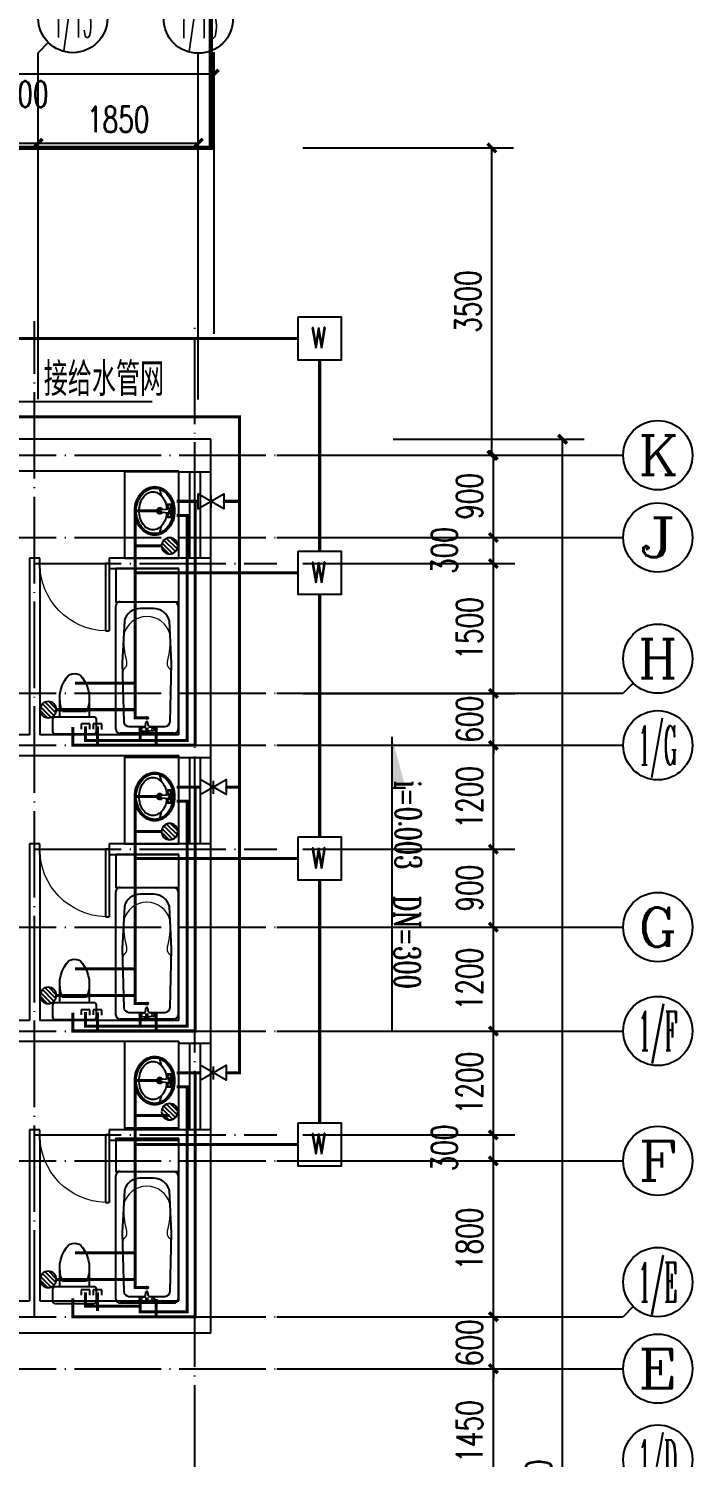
# Model space of a CAD drawing. Extents: x 8254 to 366479, y -216343 to -120021.
# Drawn here: x 150994 to 158664, y -156281 to -139778 of the extents above; entities that cross this region are included whole.
import ezdxf
from ezdxf.enums import TextEntityAlignment as Align

# ---------------------------------------------------------------- set-up
doc = ezdxf.new("R2010")
doc.units = 0
doc.header["$LTSCALE"] = 500
doc.header["$MEASUREMENT"] = 0
doc.linetypes.add('DOTE', pattern=[2.42, 2, -0.2, 0.02, -0.2])
doc.layers.get('0').update_dxf_attribs({"linetype": 'CONTINUOUS'})
doc.layers.get('Defpoints').update_dxf_attribs({"linetype": 'CONTINUOUS'})
for name, color, linetype in [('1', 251, 'CONTINUOUS'), ('AXIS', 3, 'CONTINUOUS'), ('AXIS_TEXT', 7, 'CONTINUOUS'), ('DIM_冷却', 3, 'CONTINUOUS'), ('DOTE', 1, 'DOTE'), ('EQUIP_地漏', 7, 'CONTINUOUS'), ('PIPE-污水', 2, 'TG_W'), ('PIPE-热给水', 5, 'TG_R'), ('PIPE-给水', 3, 'TG_J'), ('PUB_DIM', 3, 'CONTINUOUS'), ('TEXT_污水', 7, 'CONTINUOUS'), ('TWT_TEXT', 7, 'CONTINUOUS'), ('VALVE_给水', 7, 'CONTINUOUS'), ('WALL', 130, 'CONTINUOUS'), ('WINDOW', 251, 'CONTINUOUS')]:
    doc.layers.add(name, color=color, linetype=linetype)
doc.styles.add('_TCH_AXIS', font='COMPLEX', dxfattribs={"bigfont": 'GBCBIG'})
doc.styles.add('_TCH_DIM_T3', font='SIMPLEX', dxfattribs={"width": 0.705882, "bigfont": 'GBCBIG'})
doc.styles.add('_TWT_SERIAL', font='COMPLEX', dxfattribs={"width": 0.8, "height": 3.5, "bigfont": 'HZTXT'})
doc.styles.add('_TWT_WELL', font='ROMAND', dxfattribs={"width": 0.8, "height": 3, "bigfont": 'HZTXT'})
doc.styles.add('COMPLEX', font='COMPLEX')
doc.styles.get("Standard").update_dxf_attribs({"font": 'GBENOR', "bigfont": 'GBCBIG'})
doc.styles.add('TG_LINETYPE', font='SIMPLEX', dxfattribs={"width": 0.8, "height": 3, "bigfont": 'HZTXT'})
doc.linetypes.add('TG_J', pattern='A,2,-0.3,["J",TG_LINETYPE,S=0.1,R=0,X=-0.23,Y=-0.15],0', length=2.3)
doc.linetypes.add('TG_R', pattern='A,2,-0.3,["R",TG_LINETYPE,S=0.1,R=0,X=-0.23,Y=-0.15],0', length=2.3)
doc.linetypes.add('TG_W', pattern='A,2,-0.3,["W",TG_LINETYPE,S=0.1,R=0,X=-0.23,Y=-0.15],0', length=2.3)
doc.dimstyles.new('_TCH_ARCH&&100', dxfattribs={"dimtxt": 297.5, "dimasz": 100, "dimexe": 250, "dimexo": 300, "dimgap": 126.25, "dimtad": 1, "dimlfac": 0.001, "dimzin": 0, "dimdsep": 46, "dimtxsty": '_TCH_DIM_T3', "dimblk": 'ARCHTICK', "dimcen": 0.09, "dimclrt": 7, "dimazin": 2, "dimtfac": 1, "dimtix": 1, "dimtmove": 2, "dimatfit": 3, "dimfxl": 0, "dimtolj": 1, "dimtzin": 0, "dimarcsym": 0})

# ---------------------------------------------------------------- blocks, each defined once
blk = doc.blocks.new('$DorLib2D$00000001')
for p, q in [((0.45, 0.975), (0.5, 0.975)), ((0.45, 0), (0.45, 0.975)), ((0.5, 0), (0.5, 0.975)), ((0.5, 0), (0.45, 0))]:
    blk.add_line(p, q)
at = {"lineweight": 13}
blk.add_arc((0.475, 0), 0.975, 91.4693, 180, dxfattribs=at)
blk = doc.blocks.new('$WINLIB2D$00000001')
for p, q in [((-0.5, 0.5), (0.5, 0.5)), ((-0.5, 0.5), (-0.5, -0.5)), ((0.5, -0.5), (0.5, 0.5)), ((0.5, 0.167), (-0.5, 0.167)), ((0.5, -0.167), (-0.5, -0.167)), ((-0.5, -0.5), (0.5, -0.5))]:
    blk.add_line(p, q)
blk = doc.blocks.new('$plan$00000489')
for p, q in [((-1470, 360), (-50, 360)), ((-1520, -310), (-1520, 310)), ((0, 310), (0, -310)), ((-81, 18), (-122, 12)), ((-64, 71), (-72, 27)), ((-29, 71), (-25, 30)), ((-81, -18), (-122, -12)), ((-64, -71), (-72, -27)), ((-29, -71), (-25, -30)), ((-50, -360), (-1470, -360))]:
    blk.add_line(p, q)
blk.add_lwpolyline([(-77, 81), (-77, 207, 0.398606), (-134, 267), (-810, 285), (-1299, 260, 0.354414), (-1441, 76), (-1441, -76, 0.354414), (-1299, -260), (-810, -285), (-134, -267, 0.398606), (-77, -207), (-77, -20)], format="xyb")
at = {"lineweight": 13}
for points in [[(-1090, 273), (-1074, 271), (-1056, 270), (-1039, 268), (-1022, 266), (-1005, 265), (-989, 263), (-974, 262), (-961, 260), (-949, 259), (-939, 257), (-929, 256), (-921, 255), (-914, 253), (-908, 252), (-902, 251), (-896, 250), (-891, 249), (-886, 247), (-881, 246), (-876, 245), (-871, 244), (-866, 243), (-860, 241), (-855, 240), (-849, 239), (-844, 238), (-838, 237), (-832, 236), (-826, 236), (-821, 235), (-816, 234), (-811, 234), (-806, 234), (-801, 234), (-797, 234), (-793, 235), (-790, 235), (-786, 236), (-783, 237), (-779, 238), (-776, 240), (-773, 241), (-770, 243), (-767, 245), (-764, 247), (-762, 249), (-759, 251), (-757, 253), (-754, 255), (-752, 257), (-750, 259), (-748, 262), (-746, 264), (-744, 265), (-742, 267), (-740, 269), (-737, 271), (-735, 272), (-733, 273), (-730, 274), (-727, 275), (-723, 276), (-719, 277), (-714, 278), (-709, 279), (-703, 280), (-696, 281), (-690, 282), (-683, 283)], [(-1090, -273), (-1074, -271), (-1056, -270), (-1039, -268), (-1022, -266), (-1005, -265), (-989, -263), (-974, -262), (-961, -260), (-949, -259), (-939, -257), (-929, -256), (-921, -255), (-914, -253), (-908, -252), (-902, -251), (-896, -250), (-891, -249), (-886, -247), (-881, -246), (-876, -245), (-871, -244), (-866, -243), (-860, -241), (-855, -240), (-849, -239), (-844, -238), (-838, -237), (-832, -236), (-826, -236), (-821, -235), (-816, -234), (-811, -234), (-806, -234), (-801, -234), (-797, -234), (-793, -235), (-790, -235), (-786, -236), (-783, -237), (-779, -238), (-776, -240), (-773, -241), (-770, -243), (-767, -245), (-764, -247), (-762, -249), (-759, -251), (-757, -253), (-754, -255), (-752, -257), (-750, -259), (-748, -262), (-746, -264), (-744, -265), (-742, -267), (-740, -269), (-737, -271), (-735, -272), (-733, -273), (-730, -274), (-727, -275), (-723, -276), (-719, -277), (-714, -278), (-709, -279), (-703, -280), (-696, -281), (-690, -282), (-685, -282)]]:
    blk.add_lwpolyline(points, dxfattribs=at)
blk.add_lwpolyline([(-77, 20), (-77, 81)])
for centre, radius in [((-178, 0), 17.6), ((-47, 71), 12.6), ((-47, -71), 12.6)]:
    blk.add_circle(centre, radius, dxfattribs=at)
for centre, radius in [((-178, 0), 11.6), ((-48, 0), 9.88)]:
    blk.add_circle(centre, radius)
for centre, radius, start, end in [((-1470, 310), 50, 90, 180), ((-50, 310), 50, 0, 90), ((-122, 0), 12.5, 90, 270), ((-82, 28), 10, 278.2472, 349.7858), ((-47, 71), 17.6, 360, 180), ((-324, 0), 300, 354.3229, 5.6771), ((-82, -28), 10, 10.2142, 81.7528), ((-47, -71), 17.6, 180, 0), ((-1470, -310), 50, 180, 270), ((-50, -310), 50, 270, 0)]:
    blk.add_arc(centre, radius, start, end)
blk.add_arc((-1073, 0), 276, 105.6385, 254.9629, dxfattribs=at)
blk = doc.blocks.new('$plan$00001613')
at = {"color": 251}
for p, q in [((-200, 170), (-200, -170)), ((-260, -140), (-260, 140))]:
    blk.add_line(p, q, dxfattribs=at)
blk.add_lwpolyline([(-430, -170), (-200, -170), (-200, -220, 0.414214), (-170, -250), (-30, -250, 0.414214), (0, -220), (0, 220, 0.414214), (-30, 250), (-170, 250, 0.414214), (-200, 220), (-200, 170), (-430, 170)], format="xyb", dxfattribs=at)
for centre, radius, start, end in [((-413, -227), 398, 67.4505, 126.6381), ((-590, 0), 110, 123.4509, 236.5491), ((-413, 227), 398, 233.3619, 292.5495)]:
    blk.add_arc(centre, radius, start, end, dxfattribs=at)
blk = doc.blocks.new('$plan$00001629')
for p, q in [((-252, -170), (-172, -150)), ((-75, -35), (-75, -85)), ((-75, -35), (75, -35)), ((-75, -85), (-21, -85)), ((-16, -146), (-25, -35)), ((16, -146), (25, -35)), ((21, -85), (75, -85)), ((75, -35), (75, -85)), ((172, -150), (252, -170))]:
    blk.add_line(p, q)
for centre, radius in [((-50, -60), 20), ((1, -60), 10), ((50, -60), 20)]:
    blk.add_circle(centre, radius)
for centre, radius, start, end in [((0, -340), 340, 90, 108.7907), ((0, -340), 340, 71.2093, 90), ((-90, -230), 190, 153.24, 180), ((-90, -230), 173, 153.24, 180), ((-46, -252), 239, 129.4007, 153.24), ((-46, -252), 222, 129.4007, 153.24), ((-53, -278), 174, 126.0274, 150.3366), ((-18, -286), 283, 108.7907, 129.4007), ((-18, -286), 266, 108.7907, 129.4007), ((-21, -322), 229, 106.7647, 126.0274), ((0, -340), 323, 90, 108.7907), ((0, -391), 301, 93.9271, 106.7647), ((0, -170), 35, 118.7783, 61.2217), ((0, -170), 25, 129.0728, 50.9272), ((0, -146), 16.3, 180, 0), ((0, -340), 323, 71.2093, 90), ((0, -391), 301, 73.2353, 86.0729), ((21, -322), 229, 53.9726, 73.2353), ((18, -286), 266, 50.5993, 71.2093), ((18, -286), 283, 50.5993, 71.2093), ((53, -278), 174, 29.6634, 53.9726), ((46, -252), 222, 26.76, 50.5993), ((46, -252), 239, 26.76, 50.5993), ((90, -230), 173, 0, 26.76), ((90, -230), 190, 0, 26.76), ((-90, -230), 190, 180, 206.76), ((-90, -230), 173, 180, 206.76), ((-46, -208), 239, 206.76, 230.5993), ((-46, -208), 222, 206.76, 230.5993), ((-102, -250), 118, 150.3366, 180), ((-102, -250), 118, 180, 209.6634), ((-53, -222), 174, 209.6634, 233.9726), ((53, -222), 174, 306.0274, 330.3366), ((46, -208), 222, 309.4007, 333.24), ((46, -208), 239, 309.4007, 333.24), ((102, -250), 118, 0, 29.6634), ((102, -250), 118, 330.3366, 0), ((90, -230), 173, 333.24, 0), ((90, -230), 190, 333.24, 0), ((-18, -174), 283, 230.5993, 251.2093), ((-18, -174), 266, 230.5993, 251.2093), ((-21, -178), 229, 233.9726, 253.2353), ((0, -120), 340, 251.2093, 270), ((0, -120), 323, 251.2093, 270), ((0, -109), 301, 253.2353, 270), ((0, -109), 301, 270, 286.7647), ((0, -120), 323, 270, 288.7907), ((0, -120), 340, 270, 288.7907), ((21, -178), 229, 286.7647, 306.0274), ((18, -174), 266, 288.7907, 309.4007), ((18, -174), 283, 288.7907, 309.4007)]:
    blk.add_arc(centre, radius, start, end)
blk = doc.blocks.new('grtgrtgrgr')
at = {"color": 251}
for points in [[(152729.227, -144895.504), (152104.116, -144895.504), (152104.116, -145895.504), (152729.227, -145895.504)], [(152729.227, -146015.504), (152001.253, -146015.504), (152001.253, -146397.3), (152729.227, -146397.3)], [(152729.227, -148195.504), (152104.116, -148195.504), (152104.116, -149195.504), (152729.227, -149195.504)], [(152729.227, -149315.504), (152001.253, -149315.504), (152001.253, -149697.3), (152729.227, -149697.3)], [(152729.227, -151475.504), (152104.116, -151475.504), (152104.116, -152475.504), (152729.227, -152475.504)], [(152729.227, -152595.504), (152001.253, -152595.504), (152001.253, -152977.3), (152729.227, -152977.3)]]:
    blk.add_lwpolyline(points, close=True, dxfattribs=at)
at = {"layer": 'DOTE', "color": 251}
for p, q in [((151064.227, -154655.504), (151064.227, -143155.504)), ((152914.227, -169755.504), (152914.227, -143155.504)), ((107964.227, -144705.504), (154164.227, -144705.504)), ((107964.227, -145655.504), (153864.227, -145655.504)), ((151064.227, -145955.504), (153864.227, -145955.504)), ((107964.227, -147455.504), (153864.227, -147455.504)), ((107964.227, -148055.504), (154164.227, -148055.504)), ((151064.227, -149255.504), (153864.227, -149255.504)), ((107964.227, -150155.504), (153864.227, -150155.504)), ((107964.227, -151355.504), (154164.227, -151355.504)), ((151064.227, -152555.504), (153864.227, -152555.504)), ((107964.227, -152855.504), (153864.227, -152855.504)), ((107964.227, -154655.504), (154164.227, -154655.504)), ((107964.227, -155255.504), (154164.227, -155255.504))]:
    blk.add_line(p, q, dxfattribs=at)
at = {"layer": 'WALL', "color": 251}
for p, q in [((153099.227, -144520.504), (146864.227, -144520.504)), ((153099.227, -144895.504), (153099.227, -144520.504)), ((152729.227, -144890.504), (147049.227, -144890.504)), ((152729.227, -144890.504), (152729.227, -144895.504)), ((152729.227, -144895.504), (153099.227, -144895.504)), ((151124.227, -145895.504), (151004.227, -145895.504)), ((151004.227, -145895.504), (151004.227, -147935.504)), ((151124.227, -146015.504), (151124.227, -145895.504)), ((151124.227, -146015.504), (151124.227, -147935.504)), ((152729.227, -145895.504), (151924.227, -145895.504)), ((151924.227, -145895.504), (151924.227, -146015.504)), ((151924.227, -146015.504), (152729.227, -146015.504)), ((153099.227, -145895.504), (152729.227, -145895.504)), ((152729.227, -147935.504), (152729.227, -146015.504)), ((153099.227, -145955.504), (153099.227, -145895.504)), ((153099.227, -148055.504), (153099.227, -145955.504)), ((151004.227, -147935.504), (147049.227, -147935.504)), ((152729.227, -147935.504), (151124.227, -147935.504)), ((151064.227, -148175.504), (147049.227, -148175.504)), ((152729.227, -148175.504), (151064.227, -148175.504)), ((152729.227, -148175.504), (152729.227, -148195.504)), ((153099.227, -148195.504), (153099.227, -148055.504)), ((152729.227, -148195.504), (153099.227, -148195.504)), ((151124.227, -149195.504), (151004.227, -149195.504)), ((151004.227, -149195.504), (151004.227, -151235.504)), ((151124.227, -149315.504), (151124.227, -149195.504)), ((151124.227, -149315.504), (151124.227, -151235.504)), ((152729.227, -149195.504), (151924.227, -149195.504)), ((151924.227, -149195.504), (151924.227, -149315.504)), ((151924.227, -149315.504), (152729.227, -149315.504)), ((153099.227, -149195.504), (152729.227, -149195.504)), ((152729.227, -151235.504), (152729.227, -149315.504)), ((153099.227, -149255.504), (153099.227, -149195.504)), ((153099.227, -151355.504), (153099.227, -149255.504)), ((151004.227, -151235.504), (147049.227, -151235.504)), ((152729.227, -151235.504), (151124.227, -151235.504)), ((151064.227, -151475.504), (147049.227, -151475.504)), ((152729.227, -151475.504), (151064.227, -151475.504)), ((152729.227, -151475.504), (152729.227, -151495.504)), ((153099.227, -151495.504), (153099.227, -151355.504)), ((152729.227, -151495.504), (153099.227, -151495.504)), ((151124.227, -152495.504), (151004.227, -152495.504)), ((151004.227, -152495.504), (151004.227, -154470.504)), ((151124.227, -152615.504), (151124.227, -152495.504)), ((151124.227, -152615.504), (151124.227, -154470.504)), ((152729.227, -152495.504), (151924.227, -152495.504)), ((151924.227, -152495.504), (151924.227, -152615.504)), ((151924.227, -152615.504), (152729.227, -152615.504)), ((153099.227, -152495.504), (152729.227, -152495.504)), ((152729.227, -154470.504), (152729.227, -152615.504)), ((153099.227, -152555.504), (153099.227, -152495.504)), ((153099.227, -154840.504), (153099.227, -152555.504)), ((148064.227, -154470.504), (151004.227, -154470.504)), ((151124.227, -154470.504), (152729.227, -154470.504)), ((148249.227, -154840.504), (151064.227, -154840.504)), ((151064.227, -154840.504), (153099.227, -154840.504))]:
    blk.add_line(p, q, dxfattribs=at)
at = {"layer": '1', "color": 251, "yscale": -1}
for name, p, rotation in [('$plan$00001629', (152680.988, -145348.19), 90.00000000003593), ('$plan$00001613', (151525.037, -147925.618), 270.0000000000359), ('$plan$00001629', (152680.988, -148648.19), 90.00000000003593), ('$plan$00001613', (151525.037, -151225.618), 270.0000000000359), ('$plan$00001629', (152680.988, -151928.19), 90.00000000003593), ('$plan$00001613', (151525.037, -154505.618), 270.0000000000359)]:
    blk.add_blockref(name, p, dxfattribs=dict(at, rotation=rotation))
at = {"layer": '1', "color": 251, "rotation": 269.9999999999943}
for p in [(152361.253, -147917.3), (152361.253, -151217.3), (152361.253, -154497.3)]:
    blk.add_blockref('$plan$00000489', p, dxfattribs=at)
at = {"layer": 'WINDOW', "color": 251}
for name, p, xscale, yscale, zscale, rotation in [('$WINLIB2D$00000001', (152914.227, -145395.504), 1000, -370, 1000, 90), ('$DorLib2D$00000001', (151524.227, -145955.504), -800, 800, -800, 180), ('$WINLIB2D$00000001', (152914.227, -148695.504), 1000, -370, 1000, 90), ('$DorLib2D$00000001', (151524.227, -149255.504), -800, 800, -800, 180), ('$WINLIB2D$00000001', (152914.227, -151995.504), 1000, -370, 1000, 90), ('$DorLib2D$00000001', (151524.227, -152555.504), -800, 800, -800, 180)]:
    blk.add_blockref(name, p, dxfattribs=dict(at, xscale=xscale, yscale=yscale, zscale=zscale, rotation=rotation))
blk = doc.blocks.new('rerh')
blk.add_hatch(color=7).paths.add_polyline_path([(2356210, -878528), (2355619, -878687), (2356210, -878687)])
at = {"color": 7}
for p, q in [((2356210, -878687, 29213), (2356210, -878528, 29213)), ((2355619, -878687, 29213), (2359023, -878687, 29213))]:
    blk.add_line(p, q, dxfattribs=at)
blk = doc.blocks.new('_ArchTick')
at = {"color": 0, "linetype": 'ByBlock', "const_width": 0.4}
blk.add_lwpolyline([(-0.5, -0.5), (0.5, 0.5)], dxfattribs=at)
blk = doc.blocks.new('*D190')
at = {"layer": 'Defpoints', "color": 0}
for p in [(154907, -144521), (157164, -144521), (154907, -168991)]:
    blk.add_point(p, dxfattribs=at)
at = {"layer": 'PUB_DIM', "color": 0, "lineweight": -2}
for p, q in [((155207, -144521), (157414, -144521)), ((157164, -168991), (157164, -144521)), ((155207, -168991), (157414, -168991))]:
    blk.add_line(p, q, dxfattribs=at)
at = {"layer": 'PUB_DIM', "color": 0, "lineweight": -2, "xscale": 100, "yscale": 100, "zscale": 100}
for p, rotation in [((157164, -144521), 90), ((157164, -168991), 270)]:
    blk.add_blockref('_ArchTick', p, dxfattribs=dict(at, rotation=rotation))
at = {"layer": 'PUB_DIM', "color": 7, "insert": (156889, -156756), "char_height": 297.5, "attachment_point": 5, "rotation": 90, "style": '_TCH_DIM_T3'}
blk.add_mtext('\\A1;24370', dxfattribs=at)
blk = doc.blocks.new('*D191')
at = {"layer": 'Defpoints', "color": 0}
for p in [(153864, -141156), (156346, -141156), (153864, -144706)]:
    blk.add_point(p, dxfattribs=at)
at = {"layer": 'PUB_DIM', "color": 0, "lineweight": -2}
for p, q in [((154164, -141156), (156596, -141156)), ((156346, -144706), (156346, -141156)), ((154164, -144706), (156596, -144706))]:
    blk.add_line(p, q, dxfattribs=at)
at = {"layer": 'PUB_DIM', "color": 0, "lineweight": -2, "xscale": 100, "yscale": 100, "zscale": 100}
for p, rotation in [((156346, -141156), 90), ((156346, -144706), 270)]:
    blk.add_blockref('_ArchTick', p, dxfattribs=dict(at, rotation=rotation))
at = {"layer": 'PUB_DIM', "color": 7, "insert": (156071, -142931), "char_height": 297.5, "attachment_point": 5, "rotation": 90, "style": '_TCH_DIM_T3'}
blk.add_mtext('\\A1;3500', dxfattribs=at)
blk = doc.blocks.new('*D198')
at = {"layer": 'AXIS', "color": 0, "lineweight": -2}
for p, q in [((154164, -155256), (156614, -155256)), ((156364, -156706), (156364, -155256)), ((154164, -156706), (156614, -156706))]:
    blk.add_line(p, q, dxfattribs=at)
at = {"layer": 'Defpoints', "color": 0}
for p in [(153864, -155256), (156364, -155256), (153864, -156706)]:
    blk.add_point(p, dxfattribs=at)
at = {"layer": 'AXIS', "color": 0, "lineweight": -2, "xscale": 100, "yscale": 100, "zscale": 100}
for p, rotation in [((156364, -155256), 90), ((156364, -156706), 270)]:
    blk.add_blockref('_ArchTick', p, dxfattribs=dict(at, rotation=rotation))
at = {"layer": 'AXIS', "color": 7, "insert": (156089, -155981), "char_height": 297.5, "attachment_point": 5, "rotation": 90, "style": '_TCH_DIM_T3'}
blk.add_mtext('\\A1;1450', dxfattribs=at)
blk = doc.blocks.new('*D199')
at = {"layer": 'AXIS', "color": 0, "lineweight": -2}
for p, q in [((156364, -154656), (156364, -154556)), ((154164, -154656), (156614, -154656)), ((156364, -155256), (156364, -154656)), ((154164, -155256), (156614, -155256)), ((156364, -155256), (156364, -155356))]:
    blk.add_line(p, q, dxfattribs=at)
at = {"layer": 'Defpoints', "color": 0}
for p in [(153864, -154656), (156364, -154656), (153864, -155256)]:
    blk.add_point(p, dxfattribs=at)
at = {"layer": 'AXIS', "color": 0, "lineweight": -2, "xscale": 100, "yscale": 100, "zscale": 100}
for p, rotation in [((156364, -154656), 270), ((156364, -155256), 90)]:
    blk.add_blockref('_ArchTick', p, dxfattribs=dict(at, rotation=rotation))
at = {"layer": 'AXIS', "color": 7, "insert": (156089, -154956), "char_height": 297.5, "attachment_point": 5, "rotation": 90, "style": '_TCH_DIM_T3'}
blk.add_mtext('\\A1;600', dxfattribs=at)
blk = doc.blocks.new('*D200')
at = {"layer": 'AXIS', "color": 0, "lineweight": -2}
for p, q in [((154164, -152856), (156614, -152856)), ((156364, -154656), (156364, -152856)), ((154164, -154656), (156614, -154656))]:
    blk.add_line(p, q, dxfattribs=at)
at = {"layer": 'Defpoints', "color": 0}
for p in [(153864, -152856), (156364, -152856), (153864, -154656)]:
    blk.add_point(p, dxfattribs=at)
at = {"layer": 'AXIS', "color": 0, "lineweight": -2, "xscale": 100, "yscale": 100, "zscale": 100}
for p, rotation in [((156364, -152856), 90), ((156364, -154656), 270)]:
    blk.add_blockref('_ArchTick', p, dxfattribs=dict(at, rotation=rotation))
at = {"layer": 'AXIS', "color": 7, "insert": (156089, -153756), "char_height": 297.5, "attachment_point": 5, "rotation": 90, "style": '_TCH_DIM_T3'}
blk.add_mtext('\\A1;1800', dxfattribs=at)
blk = doc.blocks.new('*D201')
at = {"layer": 'AXIS', "color": 0, "lineweight": -2}
for p, q in [((154164, -152556), (156614, -152556)), ((156364, -152856), (156364, -152556)), ((154164, -152856), (156614, -152856))]:
    blk.add_line(p, q, dxfattribs=at)
at = {"layer": 'Defpoints', "color": 0}
for p in [(153864, -152556), (156364, -152556), (153864, -152856)]:
    blk.add_point(p, dxfattribs=at)
at = {"layer": 'AXIS', "color": 0, "lineweight": -2, "xscale": 100, "yscale": 100, "zscale": 100}
for p, rotation in [((156364, -152556), 90), ((156364, -152856), 270)]:
    blk.add_blockref('_ArchTick', p, dxfattribs=dict(at, rotation=rotation))
at = {"layer": 'AXIS', "color": 7, "insert": (155797, -152706), "char_height": 297.5, "attachment_point": 5, "rotation": 90, "style": '_TCH_DIM_T3'}
blk.add_mtext('\\A1;300', dxfattribs=at)
blk = doc.blocks.new('*D202')
at = {"layer": 'AXIS', "color": 0, "lineweight": -2}
for p, q in [((154164, -151356), (156614, -151356)), ((156364, -152556), (156364, -151356)), ((154164, -152556), (156614, -152556))]:
    blk.add_line(p, q, dxfattribs=at)
at = {"layer": 'Defpoints', "color": 0}
for p in [(153864, -151356), (156364, -151356), (153864, -152556)]:
    blk.add_point(p, dxfattribs=at)
at = {"layer": 'AXIS', "color": 0, "lineweight": -2, "xscale": 100, "yscale": 100, "zscale": 100}
for p, rotation in [((156364, -151356), 90), ((156364, -152556), 270)]:
    blk.add_blockref('_ArchTick', p, dxfattribs=dict(at, rotation=rotation))
at = {"layer": 'AXIS', "color": 7, "insert": (156089, -151956), "char_height": 297.5, "attachment_point": 5, "rotation": 90, "style": '_TCH_DIM_T3'}
blk.add_mtext('\\A1;1200', dxfattribs=at)
blk = doc.blocks.new('*D203')
at = {"layer": 'AXIS', "color": 0, "lineweight": -2}
for p, q in [((154164, -150156), (156614, -150156)), ((156364, -151356), (156364, -150156)), ((154164, -151356), (156614, -151356))]:
    blk.add_line(p, q, dxfattribs=at)
at = {"layer": 'Defpoints', "color": 0}
for p in [(153864, -150156), (156364, -150156), (153864, -151356)]:
    blk.add_point(p, dxfattribs=at)
at = {"layer": 'AXIS', "color": 0, "lineweight": -2, "xscale": 100, "yscale": 100, "zscale": 100}
for p, rotation in [((156364, -150156), 90), ((156364, -151356), 270)]:
    blk.add_blockref('_ArchTick', p, dxfattribs=dict(at, rotation=rotation))
at = {"layer": 'AXIS', "color": 7, "insert": (156089, -150756), "char_height": 297.5, "attachment_point": 5, "rotation": 90, "style": '_TCH_DIM_T3'}
blk.add_mtext('\\A1;1200', dxfattribs=at)
blk = doc.blocks.new('*D204')
at = {"layer": 'AXIS', "color": 0, "lineweight": -2}
for p, q in [((154164, -149256), (156614, -149256)), ((156364, -150156), (156364, -149256)), ((154164, -150156), (156614, -150156))]:
    blk.add_line(p, q, dxfattribs=at)
at = {"layer": 'Defpoints', "color": 0}
for p in [(153864, -149256), (156364, -149256), (153864, -150156)]:
    blk.add_point(p, dxfattribs=at)
at = {"layer": 'AXIS', "color": 0, "lineweight": -2, "xscale": 100, "yscale": 100, "zscale": 100}
for p, rotation in [((156364, -149256), 90), ((156364, -150156), 270)]:
    blk.add_blockref('_ArchTick', p, dxfattribs=dict(at, rotation=rotation))
at = {"layer": 'AXIS', "color": 7, "insert": (156089, -149706), "char_height": 297.5, "attachment_point": 5, "rotation": 90, "style": '_TCH_DIM_T3'}
blk.add_mtext('\\A1;900', dxfattribs=at)
blk = doc.blocks.new('*D205')
at = {"layer": 'AXIS', "color": 0, "lineweight": -2}
for p, q in [((154164, -148056), (156614, -148056)), ((156364, -149256), (156364, -148056)), ((154164, -149256), (156614, -149256))]:
    blk.add_line(p, q, dxfattribs=at)
at = {"layer": 'Defpoints', "color": 0}
for p in [(153864, -148056), (156364, -148056), (153864, -149256)]:
    blk.add_point(p, dxfattribs=at)
at = {"layer": 'AXIS', "color": 0, "lineweight": -2, "xscale": 100, "yscale": 100, "zscale": 100}
for p, rotation in [((156364, -148056), 90), ((156364, -149256), 270)]:
    blk.add_blockref('_ArchTick', p, dxfattribs=dict(at, rotation=rotation))
at = {"layer": 'AXIS', "color": 7, "insert": (156089, -148656), "char_height": 297.5, "attachment_point": 5, "rotation": 90, "style": '_TCH_DIM_T3'}
blk.add_mtext('\\A1;1200', dxfattribs=at)
blk = doc.blocks.new('*D206')
at = {"layer": 'AXIS', "color": 0, "lineweight": -2}
for p, q in [((156364, -147456), (156364, -147356)), ((154164, -147456), (156614, -147456)), ((156364, -148056), (156364, -147456)), ((154164, -148056), (156614, -148056)), ((156364, -148056), (156364, -148156))]:
    blk.add_line(p, q, dxfattribs=at)
at = {"layer": 'Defpoints', "color": 0}
for p in [(153864, -147456), (156364, -147456), (153864, -148056)]:
    blk.add_point(p, dxfattribs=at)
at = {"layer": 'AXIS', "color": 0, "lineweight": -2, "xscale": 100, "yscale": 100, "zscale": 100}
for p, rotation in [((156364, -147456), 270), ((156364, -148056), 90)]:
    blk.add_blockref('_ArchTick', p, dxfattribs=dict(at, rotation=rotation))
at = {"layer": 'AXIS', "color": 7, "insert": (156089, -147756), "char_height": 297.5, "attachment_point": 5, "rotation": 90, "style": '_TCH_DIM_T3'}
blk.add_mtext('\\A1;600', dxfattribs=at)
blk = doc.blocks.new('*D207')
at = {"layer": 'AXIS', "color": 0, "lineweight": -2}
for p, q in [((154164, -145956), (156614, -145956)), ((156364, -147456), (156364, -145956)), ((154164, -147456), (156614, -147456))]:
    blk.add_line(p, q, dxfattribs=at)
at = {"layer": 'Defpoints', "color": 0}
for p in [(153864, -145956), (156364, -145956), (153864, -147456)]:
    blk.add_point(p, dxfattribs=at)
at = {"layer": 'AXIS', "color": 0, "lineweight": -2, "xscale": 100, "yscale": 100, "zscale": 100}
for p, rotation in [((156364, -145956), 90), ((156364, -147456), 270)]:
    blk.add_blockref('_ArchTick', p, dxfattribs=dict(at, rotation=rotation))
at = {"layer": 'AXIS', "color": 7, "insert": (156089, -146706), "char_height": 297.5, "attachment_point": 5, "rotation": 90, "style": '_TCH_DIM_T3'}
blk.add_mtext('\\A1;1500', dxfattribs=at)
blk = doc.blocks.new('*D208')
at = {"layer": 'AXIS', "color": 0, "lineweight": -2}
for p, q in [((154164, -145656), (156614, -145656)), ((156364, -145956), (156364, -145656)), ((154164, -145956), (156614, -145956))]:
    blk.add_line(p, q, dxfattribs=at)
at = {"layer": 'Defpoints', "color": 0}
for p in [(153864, -145656), (156364, -145656), (153864, -145956)]:
    blk.add_point(p, dxfattribs=at)
at = {"layer": 'AXIS', "color": 0, "lineweight": -2, "xscale": 100, "yscale": 100, "zscale": 100}
for p, rotation in [((156364, -145656), 90), ((156364, -145956), 270)]:
    blk.add_blockref('_ArchTick', p, dxfattribs=dict(at, rotation=rotation))
at = {"layer": 'AXIS', "color": 7, "insert": (155797, -145806), "char_height": 297.5, "attachment_point": 5, "rotation": 90, "style": '_TCH_DIM_T3'}
blk.add_mtext('\\A1;300', dxfattribs=at)
blk = doc.blocks.new('*D209')
at = {"layer": 'AXIS', "color": 0, "lineweight": -2}
for p, q in [((154164, -144706), (156614, -144706)), ((156364, -145656), (156364, -144706)), ((154164, -145656), (156614, -145656))]:
    blk.add_line(p, q, dxfattribs=at)
at = {"layer": 'Defpoints', "color": 0}
for p in [(153864, -144706), (156364, -144706), (153864, -145656)]:
    blk.add_point(p, dxfattribs=at)
at = {"layer": 'AXIS', "color": 0, "lineweight": -2, "xscale": 100, "yscale": 100, "zscale": 100}
for p, rotation in [((156364, -144706), 90), ((156364, -145656), 270)]:
    blk.add_blockref('_ArchTick', p, dxfattribs=dict(at, rotation=rotation))
at = {"layer": 'AXIS', "color": 7, "insert": (156089, -145181), "char_height": 297.5, "attachment_point": 5, "rotation": 90, "style": '_TCH_DIM_T3'}
blk.add_mtext('\\A1;900', dxfattribs=at)
blk = doc.blocks.new('*D227')
at = {"layer": 'AXIS', "color": 0, "lineweight": -2}
for p, q in [((150805, -143302), (150805, -140852)), ((151105, -143302), (151105, -140852)), ((150805, -141102), (151105, -141102))]:
    blk.add_line(p, q, dxfattribs=at)
at = {"layer": 'Defpoints', "color": 0}
for p in [(151105, -141102), (150805, -143602), (151105, -143602)]:
    blk.add_point(p, dxfattribs=at)
at = {"layer": 'AXIS', "color": 0, "lineweight": -2, "xscale": 100, "yscale": 100, "zscale": 100, "rotation": 180}
blk.add_blockref('_ArchTick', (150805, -141102), dxfattribs=at)
at = {"layer": 'AXIS', "color": 0, "lineweight": -2, "xscale": 100, "yscale": 100, "zscale": 100}
blk.add_blockref('_ArchTick', (151105, -141102), dxfattribs=at)
at = {"layer": 'AXIS', "color": 7, "insert": (150955, -140535), "char_height": 297.5, "attachment_point": 5, "style": '_TCH_DIM_T3'}
blk.add_mtext('\\A1;300', dxfattribs=at)
blk = doc.blocks.new('*D228')
at = {"layer": 'AXIS', "color": 0, "lineweight": -2}
for p, q in [((151105, -143302), (151105, -140852)), ((152955, -143302), (152955, -140852)), ((151105, -141102), (152955, -141102))]:
    blk.add_line(p, q, dxfattribs=at)
at = {"layer": 'Defpoints', "color": 0}
for p in [(152955, -141102), (151105, -143602), (152955, -143602)]:
    blk.add_point(p, dxfattribs=at)
at = {"layer": 'AXIS', "color": 0, "lineweight": -2, "xscale": 100, "yscale": 100, "zscale": 100, "rotation": 180}
blk.add_blockref('_ArchTick', (151105, -141102), dxfattribs=at)
at = {"layer": 'AXIS', "color": 0, "lineweight": -2, "xscale": 100, "yscale": 100, "zscale": 100}
blk.add_blockref('_ArchTick', (152955, -141102), dxfattribs=at)
at = {"layer": 'AXIS', "color": 7, "insert": (152030, -140827), "char_height": 297.5, "attachment_point": 5, "style": '_TCH_DIM_T3'}
blk.add_mtext('\\A1;1850', dxfattribs=at)
blk = doc.blocks.new('*D229')
at = {"layer": 'AXIS', "color": 0, "lineweight": -2}
for p, q in [((108770, -143302), (108770, -140052)), ((153140, -143302), (153140, -140052)), ((108770, -140302), (153140, -140302))]:
    blk.add_line(p, q, dxfattribs=at)
at = {"layer": 'Defpoints', "color": 0}
for p in [(153140, -140302), (108770, -143602), (153140, -143602)]:
    blk.add_point(p, dxfattribs=at)
at = {"layer": 'AXIS', "color": 0, "lineweight": -2, "xscale": 100, "yscale": 100, "zscale": 100, "rotation": 180}
blk.add_blockref('_ArchTick', (108770, -140302), dxfattribs=at)
at = {"layer": 'AXIS', "color": 0, "lineweight": -2, "xscale": 100, "yscale": 100, "zscale": 100}
blk.add_blockref('_ArchTick', (153140, -140302), dxfattribs=at)
at = {"layer": 'AXIS', "color": 7, "insert": (130955, -140027), "char_height": 297.5, "attachment_point": 5, "style": '_TCH_DIM_T3'}
blk.add_mtext('\\A1;44370', dxfattribs=at)
blk = doc.blocks.new('_AXISO')
blk.add_circle((0, 0), 0.5)
at = {"layer": 'AXIS_TEXT', "style": 'COMPLEX', "width": 1.041667}
blk.add_attdef('A', text='', height=0.56, dxfattribs=at).set_placement((-0.25, -0.28), (0.25, -0.28), align=Align.FIT)
blk = doc.blocks.new('$TwtSys$00000141')
for p, q in [((-94, 8), (-10, 92)), ((-94, 8), (-10, 92)), ((-87, -35), (35, 87)), ((-87, -35), (35, 87)), ((-66, -66), (66, 66)), ((-66, -66), (66, 66)), ((-32, -87), (88, 33)), ((-32, -87), (88, 33)), ((11, -92), (92, -11)), ((11, -92), (92, -11))]:
    blk.add_line(p, q)
blk.add_circle((0, 0), 94)
blk.add_circle((0, 0), 94)
blk = doc.blocks.new('$VALVE$00000296')
for points in [[(-125, 72), (-125, -72), (125, 72), (125, -72), (-125, 72)], [(0, 60), (0, -64)]]:
    blk.add_lwpolyline(points)
for p in [(-125, 0), (125, 0)]:
    blk.add_point(p)

msp = doc.modelspace()

# ---------------------------------------------------------------- hatches: boundary and pattern name
at = {"layer": 'PIPE-污水', "linetype": 'TG_W'}
for points in [[(152227.105, -147739.551), (152227.105, -147757.051), (152209.605, -147757.051)], [(152227.105, -147739.551), (152209.605, -147739.551), (152209.605, -147757.051)], [(152227.105, -151039.551), (152227.105, -151057.051), (152209.605, -151057.051)], [(152227.105, -151039.551), (152209.605, -151039.551), (152209.605, -151057.051)], [(152227.105, -154319.551), (152227.105, -154337.051), (152209.605, -154337.051)], [(152227.105, -154319.551), (152209.605, -154319.551), (152209.605, -154337.051)]]:
    msp.add_hatch(color=256, dxfattribs=at).paths.add_polyline_path(points)
at = {"layer": 'PIPE-热给水', "linetype": 'TG_R'}
for points in [[(152827.701, -145400.749), (152827.701, -145383.249), (152845.201, -145383.249)], [(152827.701, -145400.749), (152845.201, -145400.749), (152845.201, -145383.249)], [(151652.015, -147999.009), (151652.015, -148016.509), (151634.515, -148016.509)], [(151652.015, -147999.009), (151634.515, -147999.009), (151634.515, -148016.509)], [(152827.701, -147999.009), (152845.201, -147999.009), (152845.201, -148016.509)], [(152827.701, -147999.009), (152827.701, -148016.509), (152845.201, -148016.509)], [(152827.701, -148700.749), (152827.701, -148683.249), (152845.201, -148683.249)], [(152827.701, -148700.749), (152845.201, -148700.749), (152845.201, -148683.249)], [(151652.015, -151299.009), (151652.015, -151316.509), (151634.515, -151316.509)], [(151652.015, -151299.009), (151634.515, -151299.009), (151634.515, -151316.509)], [(152827.701, -151299.009), (152845.201, -151299.009), (152845.201, -151316.509)], [(152827.701, -151299.009), (152827.701, -151316.509), (152845.201, -151316.509)], [(152827.701, -152000.749), (152827.701, -151983.249), (152845.201, -151983.249)], [(152827.701, -152000.749), (152845.201, -152000.749), (152845.201, -151983.249)], [(151652.015, -154534.009), (151652.015, -154551.509), (151634.515, -154551.509)], [(151652.015, -154534.009), (151634.515, -154534.009), (151634.515, -154551.509)], [(152284.419, -154599.009), (152284.419, -154616.509), (152266.919, -154616.509)], [(152284.419, -154599.009), (152266.919, -154599.009), (152266.919, -154616.509)], [(152827.701, -154599.009), (152845.201, -154599.009), (152845.201, -154616.509)], [(152827.701, -154599.009), (152827.701, -154616.509), (152845.201, -154616.509)]]:
    msp.add_hatch(color=256, dxfattribs=at).paths.add_polyline_path(points)
at = {"layer": 'PIPE-给水', "linetype": 'TG_J'}
for points in [[(153429.925, -144261.871), (153447.425, -144261.87), (153447.424, -144244.371)], [(153429.925, -144261.871), (153429.925, -144244.371), (153447.424, -144244.371)], [(151505.019, -148055.504), (151487.519, -148055.504), (151487.519, -148073.004)], [(151505.019, -148055.504), (151505.019, -148073.004), (151487.519, -148073.004)], [(152917.779, -148055.504), (152917.779, -148073.004), (152935.279, -148073.004)], [(152917.779, -148055.504), (152935.279, -148055.504), (152935.279, -148073.004)], [(152917.779, -148537.914), (152935.279, -148537.914), (152935.279, -148520.414)], [(152917.779, -148537.914), (152917.779, -148520.414), (152935.279, -148520.414)], [(151505.019, -151355.504), (151487.519, -151355.504), (151487.519, -151373.004)], [(151505.019, -151355.504), (151505.019, -151373.004), (151487.519, -151373.004)], [(152917.779, -151355.504), (152917.779, -151373.004), (152935.279, -151373.004)], [(152917.779, -151355.504), (152935.279, -151355.504), (152935.279, -151373.004)], [(153431.947, -151837.891), (153449.447, -151837.881), (153449.457, -151855.39)], [(153431.947, -151837.891), (153431.948, -151855.391), (153449.457, -151855.39)], [(151505.019, -154655.504), (151505.019, -154673.004), (151487.519, -154673.004)], [(151505.019, -154655.504), (151487.519, -154655.504), (151487.519, -154673.004)], [(152917.779, -154655.504), (152935.279, -154655.504), (152935.279, -154673.004)], [(152917.779, -154655.504), (152917.779, -154673.004), (152935.279, -154673.004)]]:
    msp.add_hatch(color=256, dxfattribs=at).paths.add_polyline_path(points)

# ---------------------------------------------------------------- linework, layer by layer
for p, q in [((150528.945, -144085.566, 0), (152423.869, -144085.566, 0)), ((151703.087, -147809.148), (151603.29, -147809.148)), ((151603.29, -147809.148), (151603.29, -147869.844)), ((151703.087, -147871.289), (151703.087, -147809.148)), ((151839.899, -147809.329), (151740.101, -147809.329)), ((151740.101, -147809.329), (151740.101, -147870.025)), ((151839.899, -147871.47), (151839.899, -147809.329)), ((151703.087, -151109.148), (151603.29, -151109.148)), ((151603.29, -151109.148), (151603.29, -151169.844)), ((151703.087, -151171.289), (151703.087, -151109.148)), ((151839.899, -151109.329), (151740.101, -151109.329)), ((151740.101, -151109.329), (151740.101, -151170.025)), ((151839.899, -151171.47), (151839.899, -151109.329)), ((151703.087, -154344.148), (151603.29, -154344.148)), ((151603.29, -154344.148), (151603.29, -154404.844)), ((151703.087, -154406.289), (151703.087, -154344.148)), ((151839.899, -154344.329), (151740.101, -154344.329)), ((151740.101, -154344.329), (151740.101, -154405.025)), ((151839.899, -154406.47), (151839.899, -154344.329))]:
    msp.add_line(p, q)
at = {"color": 251, "const_width": 50}
msp.add_lwpolyline([(153099.227, -139004.538), (153099.227, -141155.504), (108729.227, -141155.504), (108729.227, -139004.538)], dxfattribs=at)
at = {"color": 2}
for points in [[(154107.355, -143106.01), (154607.355, -143106.01), (154607.355, -143606.01), (154107.355, -143606.01)], [(154107.355, -145814.711), (154607.355, -145814.711), (154607.355, -146314.711), (154107.355, -146314.711)], [(154107.355, -149114.711), (154607.355, -149114.711), (154607.355, -149614.711), (154107.355, -149614.711)], [(154107.355, -152414.711), (154607.355, -152414.711), (154607.355, -152914.711), (154107.355, -152914.711)]]:
    msp.add_lwpolyline(points, close=True, dxfattribs=at)
at = {"layer": 'AXIS'}
for p, q in [((151222.449, -139939.009), (151105.292, -140056.166)), ((151105.292, -144056.166), (151105.292, -140056.166)), ((152955.292, -144063.704), (152955.292, -140063.704)), ((153864.227, -144705.504), (157864.227, -144705.504)), ((153864.227, -145655.504), (157864.227, -145655.504)), ((157981.384, -147338.347), (157864.227, -147455.504)), ((153864.227, -147455.504), (157864.227, -147455.504)), ((153864.227, -148055.504), (157864.227, -148055.504)), ((153864.227, -150155.504), (157864.227, -150155.504)), ((153864.227, -151355.504), (157864.227, -151355.504)), ((153864.227, -152855.504), (157864.227, -152855.504)), ((157981.384, -154538.347), (157864.227, -154655.504)), ((153864.227, -154655.504), (157864.227, -154655.504)), ((153864.227, -155255.504), (157864.227, -155255.504))]:
    msp.add_line(p, q, dxfattribs=at)
at = {"layer": 'PIPE-污水', "linetype": 'TG_W', "const_width": 35}
for points in [[(133100.044, -143356.01), (154107.355, -143356.01)], [(154357.355, -145814.711), (154357.355, -143606.01)], [(152227.105, -145752.814), (152227.105, -145348.19)], [(152232.33, -145348.19), (152510.988, -145348.19)], [(152530.372, -145752.814), (152227.105, -145752.814)], [(152227.105, -146064.711), (152227.105, -145752.814)], [(152227.105, -147338.451), (152227.105, -146064.711)], [(152227.105, -146064.711), (154107.355, -146064.711)], [(154357.355, -149114.711), (154357.355, -146314.711)], [(152227.105, -147338.451), (151529.088, -147338.451)], [(152227.105, -147644.018), (152227.105, -147338.451)], [(152227.105, -147644.018), (151314.877, -147644.018)], [(152227.105, -147739.551), (152227.105, -147644.018)], [(152361.253, -147739.551), (152227.105, -147739.551)], [(152227.105, -149052.814), (152227.105, -148648.19)], [(152232.33, -148648.19), (152510.988, -148648.19)], [(152530.372, -149052.814), (152227.105, -149052.814)], [(152227.105, -149364.711), (152227.105, -149052.814)], [(152227.105, -150638.451), (152227.105, -149364.711)], [(152227.105, -149364.711), (154107.355, -149364.711)], [(154357.355, -152414.711), (154357.355, -149614.711)], [(152227.105, -150638.451), (151529.088, -150638.451)], [(152227.105, -150944.018), (152227.105, -150638.451)], [(152227.105, -150944.018), (151314.877, -150944.018)], [(152227.105, -151039.551), (152227.105, -150944.018)], [(152361.253, -151039.551), (152227.105, -151039.551)], [(152227.105, -152332.814), (152227.105, -151928.19)], [(152232.33, -151928.19), (152510.988, -151928.19)], [(152624.372, -152332.814), (152227.105, -152332.814)], [(152227.105, -152664.711), (152227.105, -152332.814)], [(152227.105, -153918.451), (152227.105, -152664.711)], [(152227.105, -152664.711), (154107.355, -152664.711)], [(152227.105, -153918.451), (151529.088, -153918.451)], [(152227.105, -154224.018), (152227.105, -153918.451)], [(152227.105, -154224.018), (151314.877, -154224.018)], [(152227.105, -154319.551), (152227.105, -154224.018)], [(152361.253, -154319.551), (152227.105, -154319.551)]]:
    msp.add_lwpolyline(points, dxfattribs=at)
at = {"layer": 'PIPE-热给水', "linetype": 'TG_R', "const_width": 35}
for points in [[(152827.701, -145400.749), (152703.567, -145400.749)], [(152827.701, -147999.009), (152827.701, -145400.749)], [(151652.015, -147999.009), (151652.015, -147837.798)], [(152284.419, -147999.009), (152284.419, -147850.926)], [(152284.419, -147999.009), (151652.015, -147999.009)], [(152827.701, -147999.009), (152284.419, -147999.009)], [(152827.701, -148700.749), (152703.567, -148700.749)], [(152827.701, -151299.009), (152827.701, -148700.749)], [(151652.015, -151299.009), (151652.015, -151137.798)], [(152284.419, -151299.009), (152284.419, -151150.926)], [(152284.419, -151299.009), (151652.015, -151299.009)], [(152827.701, -151299.009), (152284.419, -151299.009)], [(152827.701, -152000.749), (152703.567, -152000.749)], [(152827.701, -154599.009), (152827.701, -152000.749)], [(151652.015, -154534.009), (151652.015, -154372.798)], [(152284.419, -154534.009), (152284.419, -154450.926)], [(152284.419, -154534.009), (151652.015, -154534.009)], [(152284.419, -154599.009), (152284.419, -154534.009)], [(152827.701, -154599.009), (152284.419, -154599.009)]]:
    msp.add_lwpolyline(points, dxfattribs=at)
at = {"layer": 'PIPE-给水', "linetype": 'TG_J', "const_width": 35}
for points in [[(106939.177, -144261.813), (153429.925, -144261.871)], [(153429.964, -145237.914), (153429.925, -144261.871)], [(152917.779, -145237.914), (152705.744, -145237.914)], [(152917.779, -148055.504), (152917.779, -145237.914)], [(152949.227, -145237.914), (152917.779, -145237.914)], [(153429.964, -145237.914), (153249.227, -145237.914)], [(153430.172, -148537.914), (153429.964, -145237.914)], [(151505.019, -148055.504), (151505.019, -147843.862)], [(151788.827, -148055.504), (151788.827, -147837.978)], [(152469.085, -148055.504), (152469.085, -147851.108)], [(151788.827, -148055.504), (151505.019, -148055.504)], [(152469.085, -148055.504), (151788.827, -148055.504)], [(152917.779, -148055.504), (152469.085, -148055.504)], [(152917.779, -148537.914), (152705.744, -148537.914)], [(152917.779, -151355.504), (152917.779, -148537.914)], [(152976.185, -148537.914), (152921.331, -148537.914)], [(153430.172, -148537.914), (153276.185, -148537.914)], [(153431.688, -151355.504), (153430.172, -148537.914)], [(151505.019, -151355.504), (151505.019, -151143.862)], [(151788.827, -151355.504), (151788.827, -151137.978)], [(152469.085, -151355.504), (152469.085, -151151.108)], [(151788.827, -151355.504), (151505.019, -151355.504)], [(152469.085, -151355.504), (151788.827, -151355.504)], [(152917.779, -151355.504), (152469.085, -151355.504)], [(153433.464, -151355.504), (153431.688, -151355.504)], [(153431.947, -151837.891), (153431.688, -151355.504)], [(152917.779, -151837.914), (152705.744, -151837.914)], [(152976.185, -151837.912), (152917.779, -151837.914)], [(152917.779, -154655.504), (152917.779, -151837.914)], [(153431.947, -151837.891), (153276.185, -151837.898)], [(151505.019, -154655.504), (151505.019, -154443.862)], [(151788.827, -154590.504), (151788.827, -154372.978)], [(152469.085, -154655.504), (152469.085, -154451.108)], [(152469.085, -154655.504), (151505.019, -154655.504)], [(152917.779, -154655.504), (152469.085, -154655.504)]]:
    msp.add_lwpolyline(points, dxfattribs=at)

# ---------------------------------------------------------------- block references
msp.add_blockref('grtgrtgrgr', (0, 0))
at = {"rotation": 270}
msp.add_blockref('rerh', (1033878.013, 2207661.895), dxfattribs=at)
at = {"layer": 'AXIS'}
ref = msp.add_blockref('_AXISO', (151505.292, -139656.166), dxfattribs=dict(at, xscale=800, yscale=800, zscale=800))
ref.add_attrib('A', '1/15', dxfattribs={"layer": 'AXIS_TEXT', "height": 452.5483, "style": '_TCH_AXIS', "width": 0.318182}).set_placement((151279.018, -139882.44), (151731.566, -139882.44), align=Align.FIT)
ref = msp.add_blockref('_AXISO', (152955.292, -139663.704), dxfattribs=dict(at, xscale=800, yscale=800, zscale=800))
ref.add_attrib('A', '1/16', dxfattribs={"layer": 'AXIS_TEXT', "height": 452.5483, "style": '_TCH_AXIS', "width": 0.318182}).set_placement((152729.018, -139889.978), (153181.566, -139889.978), align=Align.FIT)
ref = msp.add_blockref('_AXISO', (158264.227, -144705.504), dxfattribs=dict(at, xscale=800, yscale=800, zscale=800))
ref.add_attrib('A', 'K', dxfattribs={"layer": 'AXIS_TEXT', "height": 452.548, "style": '_TCH_AXIS', "width": 1.105263}).set_placement((158037.953, -144931.778), (158490.501, -144931.778), align=Align.FIT)
ref = msp.add_blockref('_AXISO', (158264.227, -145655.504), dxfattribs=dict(at, xscale=800, yscale=800, zscale=800))
ref.add_attrib('A', 'J', dxfattribs={"layer": 'AXIS_TEXT', "height": 452.548, "style": '_TCH_AXIS', "width": 1.909091}).set_placement((158037.953, -145881.778), (158490.501, -145881.778), align=Align.FIT)
ref = msp.add_blockref('_AXISO', (158264.227, -147055.504), dxfattribs=dict(at, xscale=800, yscale=800, zscale=800))
ref.add_attrib('A', 'H', dxfattribs={"layer": 'AXIS_TEXT', "height": 452.548, "style": '_TCH_AXIS', "width": 1.05}).set_placement((158037.953, -147281.778), (158490.501, -147281.778), align=Align.FIT)
ref = msp.add_blockref('_AXISO', (158264.227, -148055.504), dxfattribs=dict(at, xscale=800, yscale=800, zscale=800))
ref.add_attrib('A', '1/G', dxfattribs={"layer": 'AXIS_TEXT', "height": 452.5483, "style": '_TCH_AXIS', "width": 0.381818}).set_placement((158037.953, -148281.778), (158490.501, -148281.778), align=Align.FIT)
ref = msp.add_blockref('_AXISO', (158264.227, -150155.504), dxfattribs=dict(at, xscale=800, yscale=800, zscale=800))
ref.add_attrib('A', 'G', dxfattribs={"layer": 'AXIS_TEXT', "height": 452.548, "style": '_TCH_AXIS', "width": 1.166667}).set_placement((158037.953, -150381.778), (158490.501, -150381.778), align=Align.FIT)
ref = msp.add_blockref('_AXISO', (158264.227, -151355.504), dxfattribs=dict(at, xscale=800, yscale=800, zscale=800))
ref.add_attrib('A', '1/F', dxfattribs={"layer": 'AXIS_TEXT', "height": 452.5483, "style": '_TCH_AXIS', "width": 0.396226}).set_placement((158037.953, -151581.778), (158490.501, -151581.778), align=Align.FIT)
ref = msp.add_blockref('_AXISO', (158264.227, -152855.504), dxfattribs=dict(at, xscale=800, yscale=800, zscale=800))
ref.add_attrib('A', 'F', dxfattribs={"layer": 'AXIS_TEXT', "height": 452.548, "style": '_TCH_AXIS', "width": 1.3125}).set_placement((158037.953, -153081.778), (158490.501, -153081.778), align=Align.FIT)
ref = msp.add_blockref('_AXISO', (158264.227, -154255.504), dxfattribs=dict(at, xscale=800, yscale=800, zscale=800))
ref.add_attrib('A', '1/E', dxfattribs={"layer": 'AXIS_TEXT', "height": 452.5483, "style": '_TCH_AXIS', "width": 0.396226}).set_placement((158037.953, -154481.778), (158490.501, -154481.778), align=Align.FIT)
ref = msp.add_blockref('_AXISO', (158264.227, -155255.504), dxfattribs=dict(at, xscale=800, yscale=800, zscale=800))
ref.add_attrib('A', 'E', dxfattribs={"layer": 'AXIS_TEXT', "height": 452.548, "style": '_TCH_AXIS', "width": 1.3125}).set_placement((158037.953, -155481.778), (158490.501, -155481.778), align=Align.FIT)
ref = msp.add_blockref('_AXISO', (158264.227, -156305.504), dxfattribs=dict(at, xscale=800, yscale=800, zscale=800))
ref.add_attrib('A', '1/D', dxfattribs={"layer": 'AXIS_TEXT', "height": 452.5483, "style": '_TCH_AXIS', "width": 0.388889}).set_placement((158037.953, -156531.778), (158490.501, -156531.778), align=Align.FIT)
at = {"layer": 'EQUIP_地漏', "yscale": -1, "rotation": 180}
for p in [(152624.372, -145752.814), (151220.877, -147644.018), (152624.372, -149052.814), (151220.877, -150944.018), (152624.372, -152287.814), (151220.877, -154224.018)]:
    msp.add_blockref('$TwtSys$00000141', p, dxfattribs=at)
at = {"layer": 'VALVE_给水', "xscale": -1.2, "yscale": -1.2, "zscale": 1.2}
for p, rotation in [((153099.227, -145237.914), 180), ((153126.185, -148537.914), 180), ((153126.185, -151837.905), 180.0026372182338)]:
    msp.add_blockref('$VALVE$00000296', p, dxfattribs=dict(at, rotation=rotation))

# ---------------------------------------------------------------- texts
at = {"layer": 'DIM_冷却', "color": 7, "style": '_TWT_SERIAL', "width": 0.64}
for s, p in [('i=0.003', (155231.085, -148459.552)), ('DN=300', (155219.896, -149790.645))]:
    msp.add_text(s, height=300, rotation=270, dxfattribs=at).set_placement(p)
at = {"layer": 'TEXT_污水', "style": '_TWT_WELL', "width": 0.64}
for p in [(154258.566, -143470.507), (154258.566, -146179.208), (154258.566, -149479.208), (154258.566, -152779.208)]:
    msp.add_text('W', height=240, dxfattribs=at).set_placement(p)
at = {"layer": 'TWT_TEXT'}
msp.add_text('接给水管网', height=385.8156, dxfattribs=at).set_placement((151170.405, -144020.803, 0))

# ---------------------------------------------------------------- dimensions: what is measured, and where the dimension line sits
at = {"layer": 'AXIS'}
for p1, p2, distance, text, picture, middle in [((108770.292, -143602.411), (153140.292, -143602.411), 3300, '44370', '*D229', (130955.292, -140027.411)), ((151105.292, -143602.411), (152955.292, -143602.411), 2500, '1850', '*D228', (152030.292, -140827.411)), ((153864.227, -145655.504), (153864.227, -144705.504), -2500, '900', '*D209', (156089.227, -145180.504)), ((153864.227, -147455.504), (153864.227, -145955.504), -2500, '1500', '*D207', (156089.227, -146705.504)), ((153864.227, -148055.504), (153864.227, -147455.504), -2500, '600', '*D206', (156089.227, -147755.504)), ((153864.227, -149255.504), (153864.227, -148055.504), -2500, '1200', '*D205', (156089.227, -148655.504)), ((153864.227, -150155.504), (153864.227, -149255.504), -2500, '900', '*D204', (156089.227, -149705.504)), ((153864.227, -151355.504), (153864.227, -150155.504), -2500, '1200', '*D203', (156089.227, -150755.504)), ((153864.227, -152555.504), (153864.227, -151355.504), -2500, '1200', '*D202', (156089.227, -151955.504)), ((153864.227, -154655.504), (153864.227, -152855.504), -2500, '1800', '*D200', (156089.227, -153755.504)), ((153864.227, -155255.504), (153864.227, -154655.504), -2500, '600', '*D199', (156089.227, -154955.504)), ((153864.227, -156705.504), (153864.227, -155255.504), -2500, '1450', '*D198', (156089.227, -155980.504))]:
    dim = msp.add_aligned_dim(p1=p1, p2=p2, distance=distance, text=text, dimstyle='_TCH_ARCH&&100', override={"dimpost": 'M'}, dxfattribs=at)
    dim.commit()
    dim.dimension.update_dxf_attribs({"geometry": picture, "text_midpoint": middle})
for base, p1, p2, angle, picture, middle in [((151105.292, -141102.411), (150805.292, -143602.411), (151105.292, -143602.411), 0, '*D227', (150955.292, -140534.911)), ((156364.227, -145655.504), (153864.227, -145955.504), (153864.227, -145655.504), 90, '*D208', (155796.727, -145805.504)), ((156364.227, -152555.504), (153864.227, -152855.504), (153864.227, -152555.504), 90, '*D201', (155796.727, -152705.504))]:
    dim = msp.add_linear_dim(base=base, p1=p1, p2=p2, angle=angle, text='300', dimstyle='_TCH_ARCH&&100', override={"dimpost": 'M'}, dxfattribs=at)
    dim.commit()
    dim.dimension.update_dxf_attribs({"geometry": picture, "text_midpoint": middle, "dimtype": 129})
at = {"layer": 'PUB_DIM'}
for p1, p2, distance, text, picture, middle in [((153864.227, -144705.504), (153864.227, -141155.504), -2481.62, '3500', '*D191', (156070.847, -142930.504)), ((154906.624, -168990.504), (154906.624, -144520.504), -2257.123, '24370', '*D190', (156888.747, -156755.504))]:
    dim = msp.add_aligned_dim(p1=p1, p2=p2, distance=distance, text=text, dimstyle='_TCH_ARCH&&100', override={"dimpost": 'M'}, dxfattribs=at)
    dim.commit()
    dim.dimension.update_dxf_attribs({"geometry": picture, "text_midpoint": middle})

doc.saveas('drawing.dxf')
